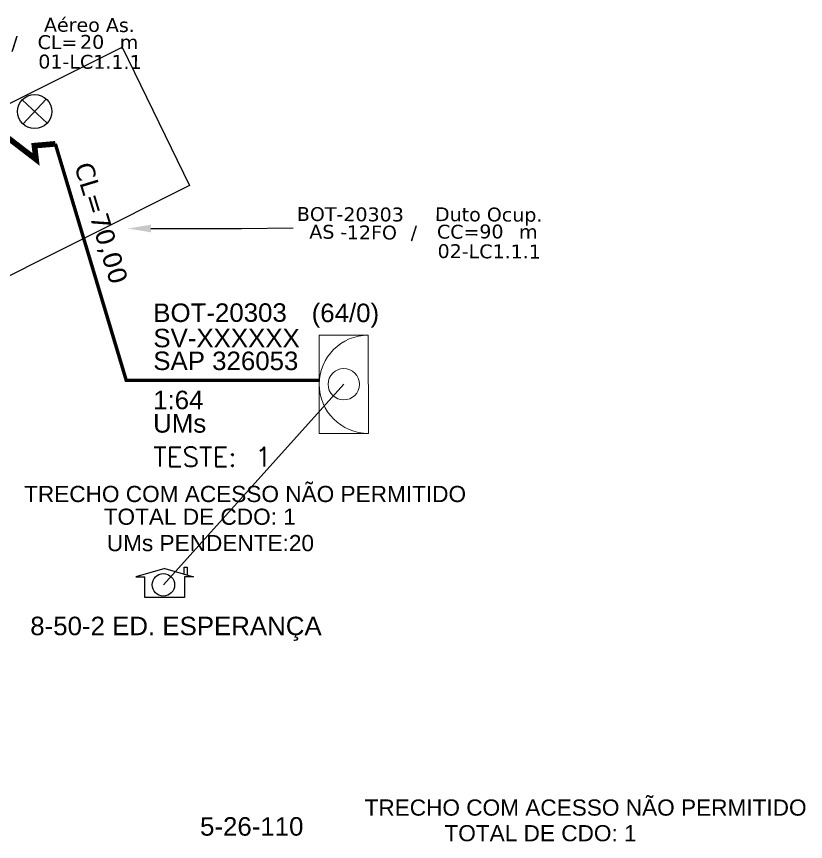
# Model space of a CAD drawing. Header units: inches. Extents: x 26685 to 27287, y 293461 to 293983.
# Drawn here: x 27058.84 to 27092.98, y 293752.38 to 293788.07 of the extents above; entities that cross this region are included whole.
import ezdxf
from ezdxf import colors
from ezdxf.entities.mleader import LeaderData, LeaderLine
from ezdxf.enums import TextEntityAlignment as Align
from ezdxf.math import Vec2, Vec3

# ---------------------------------------------------------------- set-up
doc = ezdxf.new("R2010")
doc.units = ezdxf.units.IN
doc.header["$MEASUREMENT"] = 0
for name, color, linetype in [('10_4-POSTES', 1, 'Continuous'), ('CAP_A_INSTALAR', 1, 'Continuous'), ('CELULAS_GPON', 7, 'Continuous'), ('DROP DE CLIENTE', 140, 'Continuous'), ('label_cabos', 7, 'Continuous'), ('MEIO FIO', 251, 'Continuous'), ('Subida Lateral', 5, 'Continuous'), ('surveys', 7, 'Continuous'), ('surveys legendas', 7, 'Continuous')]:
    doc.layers.add(name, color=color, linetype=linetype)
doc.layers.add("20.0-LEGENDA DOS CDO'S", color=1, linetype='Continuous', lineweight=0)
doc.layers.add('20.1-CDO_INTERIOR', color=1, linetype='Continuous', lineweight=0)
doc.styles.add('ARIAL', font='arial.ttf')
doc.styles.add('DIGICADE', font='arial.ttf')
doc.styles.add('ROMANS', font='ROMANS.SHX', dxfattribs={"height": 2.5})
doc.styles.add('siredit', font='verdana.ttf')
doc.styles.get("Standard").update_dxf_attribs({"font": 'arial.ttf'})
doc.linetypes.add('FENCELINE1', pattern='A,0.25,-0.1,[133,ltypeshp.shx,S=0.1,R=0,X=-0.1,Y=0],-0.1,1', length=1.45)

# ---------------------------------------------------------------- blocks, each defined once
blk = doc.blocks.new('SURVEY_SURVEY')
for p, q in [((0.00000036, 0.00001493), (-0.00000355, 0.00001379)), ((0.00000036, 0.00001493), (0.00000427, 0.00001379)), ((0.00000298, 0.0000151), (0.00000339, 0.0000151)), ((0.00000298, 0.00001418), (0.00000298, 0.0000151)), ((0.00000339, 0.0000151), (0.00000339, 0.00001406)), ((-0.00000355, 0.00001379), (-0.00000233, 0.00001379)), ((-0.00000232, 0.00001098), (-0.00000232, 0.00001378)), ((0.00000427, 0.00001379), (0.00000304, 0.00001379)), ((0.00000304, 0.00001379), (0.00000304, 0.00001098)), ((0.00000304, 0.00001098), (-0.00000232, 0.00001098))]:
    blk.add_line(p, q)
at = {"layer": 'DROP DE CLIENTE'}
blk.add_circle((0.00000018, 0.00001272), 0.00000152, dxfattribs=at)
blk = doc.blocks.new('POLE_POLE')
at = {"color": 1}
for p, q in [((-0.00000178, 0.00000566), (0.00000138, 0.0000027)), ((0.00000128, 0.00000576), (-0.00000168, 0.0000026))]:
    blk.add_line(p, q, dxfattribs=at)
blk.add_circle((-0.0000002, 0.00000418), 0.00000217, dxfattribs=at)
blk = doc.blocks.new('Inst CDOI-64')
at = {"layer": '20.1-CDO_INTERIOR', "color": 1, "lineweight": 18}
blk.add_lwpolyline([(-2.119, -2.126), (-2.121, 2.124), (0.004, 2.125), (0.006, -2.125)], close=True, dxfattribs=at)
blk.add_circle((-1.057, -0.001), 0.68, dxfattribs=at)
blk.add_arc((0.005, 0), 2.125, 90.0276, 270.0276, dxfattribs=at)
at = {"layer": "20.0-LEGENDA DOS CDO'S"}
for tag, p, style, flags in [('ID_ATIVIDADE', (-9.298, 3.781), 'ARIAL', 3), ('FATOR', (-1.496, 3.781), 'ARIAL', 1), ('QTDE', (-9.182, -3.661), 'DIGICADE', 3)]:
    blk.add_attdef(tag, p, '', height=0.8, rotation=0.118, dxfattribs=dict(at, style=style, flags=flags))
at = {"layer": "20.0-LEGENDA DOS CDO'S", "style": 'ARIAL'}
for tag, p, rotation in [('FID', (-9.298, 2.691), 0.118), ('SURVEY', (-9.296, 1.6), 359.9724), ('SAP', (-9.299, 0.614), 359.9724), ('1:XX', (-9.305, -1.079), 359.9724), ('UMS', (-9.306, -2.093), 359.9724)]:
    blk.add_attdef(tag, p, '', height=0.8, rotation=rotation, dxfattribs=at)
blk.add_attdef('FIBRAS_UTILIZADAS', text='', height=0.8, rotation=359.9724, dxfattribs=at).set_placement((-0.988, 2.687), align=Align.CENTER)
blk = doc.blocks.new('Teste  FTTH')
at = {"color": 0, "lineweight": 0, "style": 'ROMANS'}
for tag, p in [('TESTE', (-2.302, -0.29)), ('QTDE', (0.212, -0.29))]:
    blk.add_attdef(tag, p, '', height=0.48, dxfattribs=at)
for tag, p, flags in [('FID', (-2.227, -1.253), 1), ('FATOR', (-2.227, -2.028), 3), ('ID_ATIVIDADE', (-2.227, -2.716), 3)]:
    blk.add_attdef(tag, p, '', height=0.48, dxfattribs=dict(at, flags=flags))
blk = doc.blocks.new('Inst CB AS CFOA-SM-AS-120-S-12 A')
at = {"layer": 'label_cabos', "color": 0, "style": 'siredit'}
for tag, flags, p in [('ID_ATIVIDADE', 3, (1.314, 2.672)), ('FATOR', 1, (11.56, 2.551))]:
    blk.add_attdef(tag, text='', height=1, rotation=359.69001, dxfattribs=dict(at, flags=flags)).set_placement(p, align=Align.MIDDLE_CENTER)
for tag, p in [('DESTINO_CABO', (3.131, 1.262)), ('TIPO_CABO', (13.108, 1.245)), ('TIPO_CABO', (1.262, -0.005)), ('CABO', (4.686, -0.052)), ('/', (7.714, -0.052)), ('LANCE', (10.809, 0.002)), ('UND', (15.964, 0.002)), ('FID', (13.148, -1.414))]:
    blk.add_attdef(tag, text='', height=1, rotation=359.69001, dxfattribs=at).set_placement(p, align=Align.MIDDLE_CENTER)
blk.add_attdef('QTDE', (12.429, -0.475), '', height=1, rotation=359.69001, dxfattribs=at)
blk = doc.blocks.new('Inst CB DT OCUP CFOA-SM-AS-80-TS-24')
at = {"layer": 'label_cabos', "color": 0, "style": 'siredit'}
for tag, flags, p in [('ID_ATIVIDADE', 3, (1.314, 2.672)), ('FATOR', 1, (11.56, 2.551))]:
    blk.add_attdef(tag, text='', height=1, rotation=359.69001, dxfattribs=dict(at, flags=flags)).set_placement(p, align=Align.MIDDLE_CENTER)
for tag, p in [('DESTINO_CABO', (3.131, 1.262)), ('TIPO_CABO', (13.108, 1.245)), ('TIPO_CABO', (1.762, -0.005)), ('CABO', (4.686, -0.052)), ('/', (7.714, -0.052)), ('LANCE', (10.909, 0.002)), ('UND', (15.964, 0.002)), ('FID', (13.148, -1.414))]:
    blk.add_attdef(tag, text='', height=1, rotation=359.69001, dxfattribs=at).set_placement(p, align=Align.MIDDLE_CENTER)
blk.add_attdef('QTDE', (12.429, -0.475), '', height=1, rotation=359.69001, dxfattribs=at)

msp = doc.modelspace()

# ---------------------------------------------------------------- linework, layer by layer
at = {"layer": 'CAP_A_INSTALAR', "linetype": 'FENCELINE1', "ltscale": 3, "const_width": 0.15}
msp.add_lwpolyline([(27060.524, 293782.564), (27063.591, 293772.332), (27071.94, 293772.336)], dxfattribs=at)
at = {"layer": 'DROP DE CLIENTE'}
msp.add_lwpolyline([(27065.198, 293763.486), (27073.002, 293772.163)], dxfattribs=at)
at = {"layer": 'MEIO FIO'}
msp.add_line((27063.41, 293786.74), (27066.327, 293780.768), dxfattribs=at)
for points in [[(27038.729, 293774.418), (27063.41, 293786.74)], [(27066.327, 293780.768), (27047.427, 293771.29)]]:
    msp.add_lwpolyline(points, dxfattribs=at)
at = {"layer": 'Subida Lateral', "color": 5, "const_width": 0.244}
msp.add_lwpolyline([(27057.387, 293782.217), (27058.378, 293782.324), (27058.326, 293782.936), (27059.69, 293781.89), (27059.619, 293782.486), (27060.524, 293782.564)], dxfattribs=at)

# ---------------------------------------------------------------- block references
at = {"color": 0, "lineweight": 0}
ref = msp.add_blockref('Inst CB AS CFOA-SM-AS-120-S-12 A', (27054.133, 293786.962), dxfattribs=dict(at, xscale=0.6, yscale=0.6, zscale=0.6))
ref.add_attrib('DESTINO_CABO', 'BOT-20303', dxfattribs={"layer": 'label_cabos', "color": 0, "height": 0.6, "rotation": 359.69, "style": 'siredit'}).set_placement((27056.012, 293787.72), align=Align.MIDDLE_CENTER)
ref.add_attrib('CABO', '12FO', dxfattribs={"layer": 'label_cabos', "color": 0, "height": 0.6, "rotation": 359.69, "style": 'siredit'}).set_placement((27056.944, 293786.931), align=Align.MIDDLE_CENTER)
ref.add_attrib('TIPO_CABO', 'Aéreo As.', dxfattribs={"layer": 'label_cabos', "color": 0, "height": 0.6, "rotation": 359.69, "style": 'siredit'}).set_placement((27061.998, 293787.709), align=Align.MIDDLE_CENTER)
ref.add_attrib('/', '/', dxfattribs={"layer": 'label_cabos', "color": 0, "height": 0.6, "rotation": 359.69, "style": 'siredit'}).set_placement((27058.761, 293786.931), align=Align.MIDDLE_CENTER)
ref.add_attrib('TIPO_CABO', 'AS - ', dxfattribs={"layer": 'label_cabos', "color": 0, "height": 0.6, "rotation": 359.69, "style": 'siredit'}).set_placement((27054.89, 293786.96), align=Align.MIDDLE_CENTER)
ref.add_attrib('FID', '01-LC1.1.1', dxfattribs={"layer": 'label_cabos', "color": 0, "height": 0.6, "rotation": 359.69, "style": 'siredit'}).set_placement((27062.022, 293786.114), align=Align.MIDDLE_CENTER)
ref.add_attrib('LANCE', 'CL=', dxfattribs={"layer": 'label_cabos', "color": 0, "height": 0.6, "rotation": 359.69, "style": 'siredit'}).set_placement((27060.618, 293786.963), align=Align.MIDDLE_CENTER)
ref.add_attrib('QTDE', '20', (27061.59, 293786.678), dxfattribs={"layer": 'label_cabos', "color": 0, "height": 0.6, "rotation": 359.69, "style": 'siredit'})
ref.add_attrib('UND', 'm', dxfattribs={"layer": 'label_cabos', "color": 0, "height": 0.6, "rotation": 359.69, "style": 'siredit'}).set_placement((27063.711, 293786.963), align=Align.MIDDLE_CENTER)
msp.add_blockref('Inst CDOI-64', (27074.06, 293772.163), dxfattribs=at).add_auto_attribs({'FIBRAS_UTILIZADAS': '(64/0)', 'SURVEY': 'SV-XXXXXX', 'SAP': 'SAP 326053', '1:XX': '1:64', 'UMS': 'UMs', 'FID': 'BOT-20303'})
at = {"layer": '10_4-POSTES', "color": 1, "xscale": 340909.0875, "yscale": 340909.0875, "zscale": 340909.0875}
msp.add_blockref('POLE_POLE', (27059.697, 293782.536), dxfattribs=at)
at = {"layer": "20.0-LEGENDA DOS CDO'S", "lineweight": 0, "xscale": 1.750499999999992, "yscale": 1.750499999999992, "zscale": 1.750499999999992, "rotation": 0.004078562105398157}
msp.add_blockref('Teste  FTTH', (27068.791, 293769.106), dxfattribs=at).add_auto_attribs({'TESTE': 'TESTE:', 'QTDE': '1'})
at = {"layer": 'label_cabos', "color": 0, "lineweight": 0}
ref = msp.add_blockref('Inst CB DT OCUP CFOA-SM-AS-80-TS-24', (27071.407, 293778.76), dxfattribs=dict(at, xscale=0.6, yscale=0.6, zscale=0.6))
ref.add_attrib('DESTINO_CABO', 'BOT-20303', dxfattribs={"color": 0, "height": 0.6, "rotation": 359.69, "style": 'siredit'}).set_placement((27073.286, 293779.518), align=Align.MIDDLE_CENTER)
ref.add_attrib('CABO', '12FO', dxfattribs={"color": 0, "height": 0.6, "rotation": 359.69, "style": 'siredit'}).set_placement((27074.218, 293778.729), align=Align.MIDDLE_CENTER)
ref.add_attrib('TIPO_CABO', 'Duto Ocup.', dxfattribs={"color": 0, "height": 0.6, "rotation": 359.69, "style": 'siredit'}).set_placement((27079.272, 293779.507), align=Align.MIDDLE_CENTER)
ref.add_attrib('/', '/', dxfattribs={"color": 0, "height": 0.6, "rotation": 359.69, "style": 'siredit'}).set_placement((27076.035, 293778.729), align=Align.MIDDLE_CENTER)
ref.add_attrib('TIPO_CABO', 'AS - ', dxfattribs={"color": 0, "height": 0.6, "rotation": 359.69, "style": 'siredit'}).set_placement((27072.464, 293778.758), align=Align.MIDDLE_CENTER)
ref.add_attrib('FID', '02-LC1.1.1', dxfattribs={"color": 0, "height": 0.6, "rotation": 359.69, "style": 'siredit'}).set_placement((27079.296, 293777.912), align=Align.MIDDLE_CENTER)
ref.add_attrib('LANCE', 'CC=', dxfattribs={"color": 0, "height": 0.6, "rotation": 359.69, "style": 'siredit'}).set_placement((27077.952, 293778.761), align=Align.MIDDLE_CENTER)
ref.add_attrib('QTDE', '90', (27078.864, 293778.476), dxfattribs={"color": 0, "height": 0.6, "rotation": 359.69, "style": 'siredit'})
ref.add_attrib('UND', 'm', dxfattribs={"color": 0, "height": 0.6, "rotation": 359.69, "style": 'siredit'}).set_placement((27080.985, 293778.761), align=Align.MIDDLE_CENTER)
at = {"layer": 'surveys', "color": 151, "xscale": 320000, "yscale": 320000, "zscale": 320000}
msp.add_blockref('SURVEY_SURVEY', (27065.14, 293759.416), dxfattribs=at)

# ---------------------------------------------------------------- texts
at = {"color": 3, "style": 'ARIAL'}
for s, p in [('TRECHO COM ACESSO NÃO PERMITIDO', (27059.171, 293767.065)), ('TOTAL DE CDO: 1', (27062.615, 293766.082)), ('UMs PENDENTE:20', (27062.75, 293764.941)), ('TRECHO COM ACESSO NÃO PERMITIDO', (27073.901, 293753.498)), ('TOTAL DE CDO: 1', (27077.357, 293752.389))]:
    msp.add_text(s, height=0.7, dxfattribs=at).set_placement(p)
at = {"layer": 'CELULAS_GPON', "style": 'siredit'}
msp.add_text('CL=70,00', height=0.8, rotation=286.9607, dxfattribs=at).set_placement((27061.336, 293781.62))
at = {"layer": 'surveys legendas', "color": 1}
msp.add_text('8-50-2 ED. ESPERANÇA', height=0.8, dxfattribs=at).set_placement((27059.439, 293761.305))
at = {"layer": 'surveys legendas', "color": 6}
msp.add_text('5-26-110', height=0.8, dxfattribs=at).set_placement((27066.784, 293752.632))

# ---------------------------------------------------------------- leaders
at = {"color": 7}
ml = msp.add_multileader_mtext('Standard', dxfattribs=at)
ml.set_content('', color=7)
ml.set_leader_properties()
ml.build(insert=Vec2(0, 0))
ml.multileader.update_dxf_attribs({"text_right_attachment_type": 6, "dogleg_length": 0.36, "arrow_head_size": 1})
ctx = ml.context
ctx.base_point, ctx.char_height, ctx.arrow_head_size, ctx.landing_gap_size, ctx.plane_origin, ctx.plane_x_axis, ctx.plane_y_axis = Vec3(27070.808, 293778.936), 0.18, 1, 0.09, Vec3(27062.321, 293776.752), Vec3(0.999881, 0.015418), Vec3(-0.015418, 0.999881)
ctx.right_attachment = 6
notes = []
notes.append((ctx, [(0, (1, 1, 0), (27068.572, 293778.901), (0.999881, 0.015418), 2.236, [(0, [(27063.657, 293778.901)], 0, [])])]))
ctx.mtext.insert, ctx.mtext.text_direction, ctx.mtext.rotation, ctx.mtext.flow_direction = Vec3(27070.897, 293779.027), Vec3(0.999881, 0.015418), 0.015419, 5
for ctx, leaders in notes:
    for number, flags, end, landing, length, lines in leaders:
        leader = LeaderData()
        leader.index, (leader.has_last_leader_line, leader.has_dogleg_vector, leader.attachment_direction) = number, flags
        leader.last_leader_point, leader.dogleg_vector, leader.dogleg_length = Vec3(end), Vec3(landing), length
        for number, points, colour, breaks in lines:
            line = LeaderLine()
            line.index, line.vertices, line.color, line.breaks = number, Vec3.list(points), colors.encode_raw_color(colour), breaks
            leader.lines.append(line)
        ctx.leaders.append(leader)

doc.saveas('drawing.dxf')
